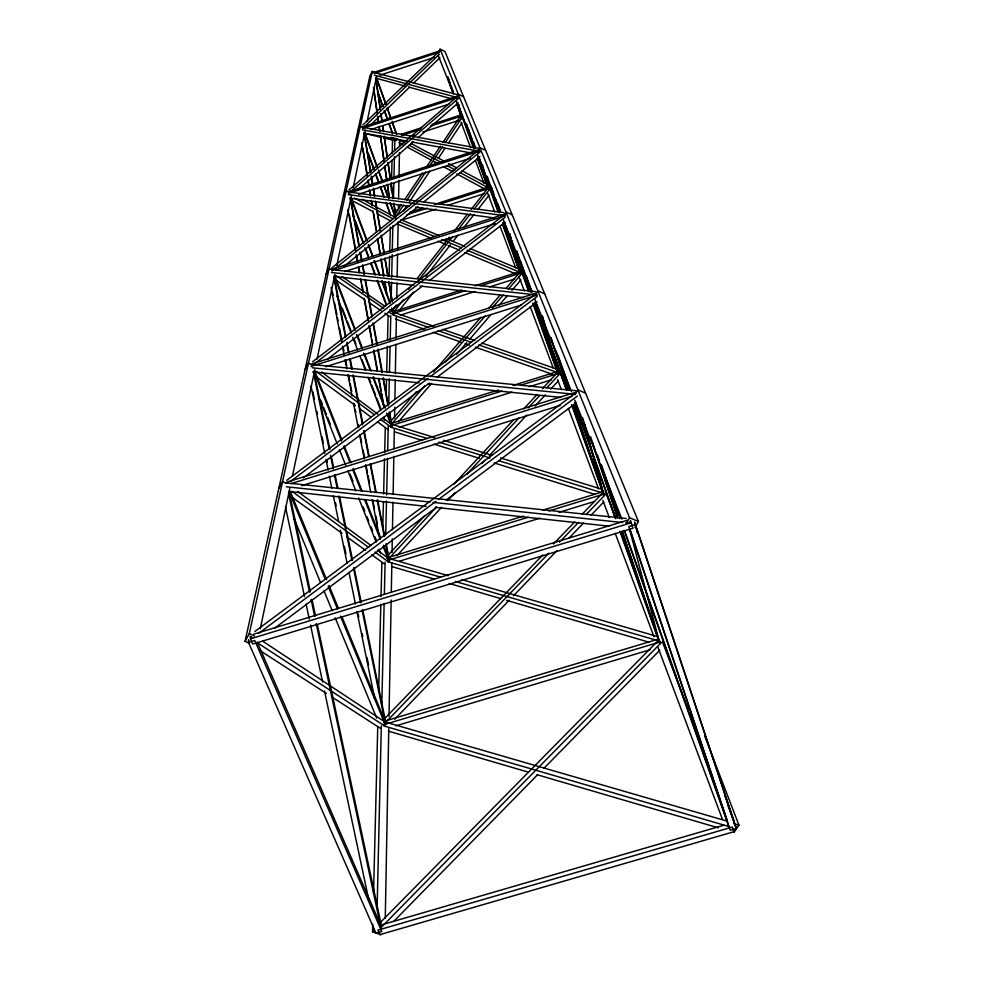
<?xml version="1.0" encoding="UTF-8"?>
<svg xmlns="http://www.w3.org/2000/svg" width="984" height="984" viewBox="0 0 984 984"><rect width="100%" height="100%" fill="white"/><g stroke="black" fill="none" stroke-linecap="round" stroke-linejoin="round"><path stroke-width="1.48" d="M385.273 918.097L388.778 728.726M389.012 716.475L391.165 599.994M391.3 592.331L391.841 563.217M392.038 552.516L392.296 538.765M392.468 529.613L392.973 502.123M393.12 494.485L393.821 456.318M393.969 448.679L394.338 428.827M394.535 418.102L394.732 407.351M394.879 399.664L395.248 379.701M395.359 373.563L395.9 344.375M396.011 338.238L396.417 316.737M396.749 298.349L397.032 283.035M397.155 276.91L397.573 253.946M397.659 249.346L398.163 221.781M398.397 209.506L398.483 204.893M398.594 198.743L398.938 180.306M399 177.231L399.455 152.643M399.566 146.493L399.676 140.343M395.863 212.692L395.937 209.666M381.78 705.946L384.141 603.364M384.363 594.176L385.101 562.012M391.14 300.514L391.558 282.162M391.669 277.574L392.186 254.635M392.296 250.047L392.862 225.582M377.13 907.457L381.325 725.848M385.728 534.546L386.503 500.979M386.651 494.878L387.487 458.273M387.671 450.647L388.237 426.244M388.729 404.781L389.332 378.717M389.467 372.579L390.07 346.503M390.217 340.366L390.783 315.827M393.502 197.993L393.846 182.643M393.957 178.042L394.449 156.554M394.596 150.417L394.842 139.666M380.931 934.8L372.579 931.799L372.764 924.148M373.539 893.583L377.745 726.979M378.631 691.691L380.833 604.237M381.029 596.575L381.878 562.823M382.727 529.183L383.428 501.668M383.612 494.029L384.498 458.864M384.658 452.751L385.273 428.286M386.159 393.403L386.503 379.75M386.687 372.161L387.339 346.38M387.499 340.316L388.102 316.036M389.111 276.172L389.615 256.234M389.726 251.633L390.353 227.107M391.263 190.761L391.46 183.208M391.571 178.67L392.026 160.54M392.222 152.987L392.554 139.396M630.523 520.524L632.933 528.285L252.753 644.053L250.465 638.825L250.588 636.353M248.497 642.38L254.733 640.486L381.804 931.541L375.986 933.238L248.497 642.38L248.62 639.908M317.069 359.062L334.904 274.388M336.799 265.434L351.62 195.103M367.155 121.29L376.528 76.764M260.268 628.825L289.874 488.236M292.408 476.219L314.88 369.492M353.17 187.698L365.273 130.195M248.94 643.106L245.041 641.359L249.284 633.696L372.296 71.377L375.949 73.197M245.041 641.359L369.898 76.014L372.296 71.377M438.286 52.816L440.106 49.2L444.94 51.488L638.419 521.495L634.987 527.51M457.007 96.862L458.335 94.267L463.562 96.727M477.597 152.176L479.921 147.674L485.629 150.318M357.733 131.093L360.316 126.112L362.961 127.416M343.379 196.148L346.183 190.785L349.627 192.483M503.968 215.631L505.911 211.941L512.172 214.807M326.134 274.167L329.209 268.374L332.998 270.206M305.089 369.467L308.459 363.145L311.99 364.818M535.616 294.831L537.793 290.772L544.73 293.884M460.082 116.788L461.312 114.501M278.804 488.494L282.568 481.57L286.541 483.402M487.314 189.174L488.642 186.751M575.05 394.756L577.805 389.75L585.591 393.169M626.808 522.541L629.551 517.719L440.106 49.2M557.301 373.17L558.592 370.956M657.521 642.663L659.169 640.117M403.538 210.785L406.921 205.681M409.455 201.868L429.762 171.265M433.993 164.894L435.678 162.335M438.224 158.51L444.989 148.313M448.372 143.209L461.914 122.815M395.925 216.603L403.551 205.139M406.946 200.047L425.605 172.04M428.987 166.948L442.554 146.579M445.1 142.754L462.062 117.293M395.359 213.614L401.312 204.709M404.707 199.617L422.554 172.889M425.949 167.797L440.401 146.161M442.948 142.336L460.795 115.608M372.579 931.799L374.228 929.388M734.199 832.12L738.959 825.207L704.815 736.241M393.046 312.937L403.44 299.64M418.557 280.28L452.566 236.738M458.237 229.481L470.512 213.762M474.288 208.928L489.405 189.568M399.492 310.231L413.624 292.063M425.887 276.332L450.401 244.844M453.23 241.203L457.941 235.151M463.599 227.882L473.968 214.561M477.732 209.727L489.048 195.189M392.641 309.8L396.417 304.966M408.717 289.247L411.558 285.618M417.228 278.374L449.393 237.279M454.128 231.24L467.363 214.315M471.151 209.481L488.175 187.723M630.486 521.163L628.727 523.205L625.664 522.873M398.446 421.804L431.582 383.403M456.699 354.314L466.736 342.678M469.749 339.197L490.844 314.757M498.876 305.446L506.908 296.147M511.938 290.329L520.979 279.85M391.275 420.635L416.441 391.607M433.563 371.878L480.893 317.315M488.95 308.017L500.02 295.249M506.059 288.287L520.167 272.027M390.623 425.199L424.83 385.679M444.952 362.432L485.198 315.938M492.246 307.795L503.316 295.015M508.347 289.198L521.422 274.093M396.872 555.726L441.545 507.338M447.781 500.585L455.051 492.713M482.074 463.452L485.186 460.069M489.343 455.567L526.747 415.063M535.062 406.06L545.443 394.805M550.646 389.184L557.916 381.3M388.336 554.878L424.781 515.579M453.932 484.153L513.267 420.168M523.685 408.938L537.215 394.35M542.418 388.729L558.039 371.891M387.684 559.761L436.601 506.92M466.785 474.313L518.826 418.089M528.199 407.979L539.638 395.605M546.932 387.733L559.416 374.24M394.67 719.304L509.245 600.203M513.488 595.787L556.993 550.573M568.666 538.445L583.512 523.008M590.941 515.284L603.672 502.049M384.092 724.015L548.838 553.192M559.466 542.172L578.604 522.332M586.046 514.62L605.172 494.78M384.695 718.578L542.725 555.025M553.414 543.98L574.767 521.877M582.233 514.14L603.598 492.049M393.711 921.381L537.51 774.839M543.955 768.283L659.846 650.166M380.685 927.924L661.297 642.626M380.045 922.795L658.333 640.424M371.374 124.255L409.492 87.207M413.846 82.976L439.983 57.564M363.034 128.092L439.368 54.194M362.85 124.98L439.368 51.119M357.955 189.826L413.28 141.856M417.892 137.858L458.237 102.877M348.877 189.949L457.56 96.309M348.963 192.999L458.618 98.277M343.957 266.344L417.917 206.714M423.87 201.905L479.934 156.69M332.1 270.883L480.229 151.868M332.038 267.722L479.122 149.826M327.426 359.258L422.247 286.172M429.541 280.551L504.915 222.458M315.151 363.256L505.099 217.329M312.629 361.718L505.075 214.192M303.306 477.855L429.381 383.022M436.724 377.487L537.092 301.99M290.71 481.299L428.028 378.336M430.475 376.491L537.141 296.504M286.824 480.241L535.69 294.031M274.327 628.432L436.342 507.387M446.17 500.044L576.267 402.837M258.927 633.204L435.998 501.311M438.458 499.478L577.411 395.986M254.881 631.47L575.615 393.096M372.911 72.718L440.672 50.578M374.437 73.406L439.405 52.164M379.91 75.215L434.743 57.293M362.456 127.034L457.462 96.186M362.518 128.387L457.708 97.465M370.968 129.494L448.802 104.23M401.349 134.267L421.706 127.674M431.878 124.378L460.955 114.956M401.472 135.497L420.402 129.371M430.586 126.063L462.615 115.694M409.861 136.272L414.227 134.857M422.948 132.028L459.331 120.257M348.385 191.769L479.085 149.654M348.447 193.344L479.368 151.155M358.545 194.242L470.475 158.19M409.713 212.335L422.825 208.128M434.473 204.401L486.883 187.587M406.946 214.709L427.363 208.165M439.024 204.426L488.618 188.534M400.857 220.367L435.826 209.162M447.486 205.422L483.919 193.75M331.522 269.395L503.636 214.45M335.925 269.874L505.456 215.767M344.757 271.547L495.161 223.577M393.034 311.768L461.803 289.997M474.977 285.827L520.339 271.461M393.169 313.515L464.989 290.772M481.114 285.668L520.684 273.134M400.328 315.163L475.026 291.522M489.663 286.897L514.571 279.013M312.358 363.736L535.542 293.318M310.882 366.491L537.473 295.015M325.753 366.7L521.446 305.003M390.513 423.661L498.445 389.996M513.033 385.445L558.248 371.337M390.648 425.777L501.705 391.128M520.708 385.211L558.703 373.354M399.369 427.216L511.803 392.173M529.318 386.712L551.224 379.886M286.651 482.148L575.554 392.333M290.944 483.661L571.815 396.38M301.67 485.69L560.314 405.371M387.499 557.756L523.439 516.108M542.442 510.278L603.844 491.471M387.634 560.351L528.26 517.277M548.777 511.003L604.434 493.943M399.455 561.175L539.945 518.174M558.973 512.344L594.102 501.594M253.589 634.225L627.3 520.265M250.465 638.825L631.113 522.812M634.655 522.27L635.246 524.57L628.801 526.526L730.165 830.238L736.155 828.491L735.429 825.847M385.285 720.94L658.247 639.169M385.445 724.199L660.51 641.826M395.998 725.786L650.215 649.711M380.71 925.095L723.929 825.182M733.941 831.714L379.886 934.64L377.918 930.138L732.379 827.027L733.941 831.714L733.215 829.057M735.786 826.388L727.643 804.641M310.956 364.412L575.763 390.697M312.162 367.782L572.344 394.043M312.678 371.866L419.184 382.837M428.311 383.772L560.671 397.413M285.311 482.824L626.131 518.47M286.307 486.772L429.996 502.061M433.058 502.381L622.614 522.553M331.497 269.604L535.603 291.621M288.583 491.422L426.133 506.329M435.297 507.326L609.527 526.219M331.35 272.457L533.795 294.634M334.732 276.504L413.895 285.348M419.983 286.036L523.5 297.599M348.324 191.978L503.599 212.618M348.287 194.623L501.877 215.324M350.021 198.19L409.344 206.32M415.433 207.157L494.522 217.993M362.321 127.243L479.048 148.363M362.346 129.826L478.876 151.142M363.994 133.123L407.351 141.155M411.829 141.979L471.619 153.061M365.064 133.517L380.906 137.268M383.797 137.945L395.31 140.687M391.005 137.354L396.97 138.805M374.141 72.447L457.339 94.624M374.264 75.141L455.764 97.096M375.876 78.179L405.543 86.248M408.508 87.047L451.533 98.744M384.264 721.752L726.241 820.877M387.893 558.137L448.286 575.689M461.545 579.551L657.484 636.525M383.846 725.921L728.935 826.535M387.573 561.655L440.611 577.153M455.346 581.47L660.141 641.347M388.225 731.087L528.236 772.132M537.079 774.716L718.357 827.851M391.78 566.563L434.473 579.121M449.208 583.451L500.745 598.604M506.637 600.338L649.465 642.331M390.882 424.043L434.768 437.609M443.55 440.328L491.828 455.248M500.61 457.954L601.556 489.159M390.611 427.118L427.179 438.47M438.876 442.111L490.069 458.015M498.851 460.733L604.151 493.451M394.633 431.853L422.407 440.524M434.104 444.178L479.429 458.335M494.042 462.898L594.926 494.423M733.67 823.485L738.959 825.207M393.379 312.174L434.03 326.331M442.738 329.369L474.669 340.489M481.926 343.022L555.96 368.816M393.145 314.954L427.954 327.143M438.114 330.686L471.471 342.371M478.716 344.904L558.494 372.838M395.543 319.062L424.534 329.271M433.243 332.334L460.783 342.038M465.137 343.564L469.491 345.089M475.284 347.131L552.135 374.178M383.908 722.219L386.38 723.179M386.54 557.965L390.562 559.601M401.152 219.789L439.233 235.668M446.281 238.62L464.608 246.271M470.254 248.62L519.601 269.222M399.455 221.806L434.657 236.566M441.693 239.518L461.41 247.783M467.043 250.145L520.561 272.568M397.438 224.044L431.213 238.276M438.261 241.24L445.297 244.216M448.114 245.397L459.38 250.145M465.002 252.519L515.69 273.872M629.551 517.719L638.419 521.495M250.071 636.623L252.777 637.78M392.284 311.83L395.076 313.06M249.284 633.696L254.475 636.033M350.55 199.752L373.293 211.745M377.303 213.86L390.685 220.92M410.869 143.381L444.596 161.425M448.655 163.59L456.748 167.92M462.148 170.81L486.428 183.799M354.326 198.092L392.813 218.694M398.336 139.421L405.064 143.037M409.098 145.214L441.422 162.581M446.81 165.472L454.891 169.814M460.278 172.704L488.556 187.907M398.963 142.68L402.997 144.869M407.044 147.046L431.275 160.121M433.969 161.585L438.003 163.762M443.39 166.665L452.824 171.757M456.859 173.934L485.137 189.199M362.087 199.322L395.371 217.366M259.714 650.387L326.381 693.437M331.51 696.746L380.218 728.209M256.836 642.392L385.285 726.401M262.851 641.285L385.101 722.071M334.535 279.198L364.707 299.628M369.738 303.035L381.054 310.686M384.83 313.244L389.849 316.651M336.221 275.741L383.637 308.263M388.631 311.682L393.625 315.101M342.174 276.738L384.707 306.147M389.713 309.616L393.465 312.211M291.436 496.772L342.088 533.365M347.032 536.944L365.556 550.327M371.743 554.792L384.092 563.721M291.83 491.237L368.779 547.498M374.978 552.036L388.631 562.012M316.085 376.663L355.347 405.531M360.255 409.147L371.3 417.265M377.425 421.767L388.471 429.885M297.574 491.36L371.251 545.689M377.401 550.216L388.446 558.358L389.16 560.646M315.876 371.202L374.326 414.694M380.414 419.221L391.374 427.376M321.633 372.026L377.77 414.116M382.641 417.769L391.189 424.178L392.124 426.921M257.353 642.392L381.029 925.956M293.589 517.424L320.501 582.417M324.019 590.904L332.211 610.683M335.138 617.743L376.688 718.074M290.354 491.68L326.663 579.736M329 585.406L338.373 608.137M341.891 616.648L385.224 721.739M289.099 491.705L325.273 579.367M328.201 586.439L337.537 609.059M340.452 616.132L385.384 724.999M438.237 55.436L453.427 93.787M477.572 154.709L500.45 212.458M503.242 219.506L531.913 291.854M456.244 100.885L474.768 147.637M534.73 298.952L571.409 391.558M574.791 400.094L621.937 519.072M320.833 400.291L322.518 404.547M323.65 407.388L326.467 414.498M327.598 417.339L330.415 424.448M350.132 474.202L352.948 481.299M363.084 506.883L364.769 511.151M367.032 516.834L368.717 521.102M370.968 526.784L372.665 531.053M374.916 536.735L376.601 541.003M318.582 396.946L337.204 443.919M339.468 449.614L345.679 465.272M347.93 470.967L355.839 490.893M358.656 498.015L376.159 542.147M378.988 549.256L380.673 553.537M314.978 371.755L341.952 440.008M344.191 445.703L350.944 462.763M353.182 468.458L362.173 491.213M365.544 499.749L380.722 538.137M383.526 545.247L389.147 559.478M313.847 371.214L341.436 441.004M343.687 446.699L349.886 462.369M352.69 469.491L361.14 490.856M364.523 499.405L380.279 539.281M383.096 546.403L389.295 562.073M342.297 308.226L346.122 318.213M347.217 321.067L351.042 331.054M354.314 339.615L355.95 343.896M361.964 359.578L365.79 369.566M369.074 378.127L370.71 382.407M371.804 385.261L375.63 395.248M376.724 398.102L380.55 408.089M336.872 295.877L351.103 333.022M352.739 337.303L357.672 350.169M359.861 355.888L365.335 370.168M368.065 377.315L380.66 410.18M383.403 417.314L384.498 420.18M334.646 275.434L355.359 329.677M357.536 335.396L362.444 348.238M364.621 353.945L371.165 371.079M373.354 376.786L385.334 408.188M387.524 413.895L392.013 427.425L386.564 413.132M334.129 275.901L354.88 330.218M356.528 334.511L361.989 348.803M363.625 353.096L370.181 370.242M372.911 377.401L384.375 407.413M490.942 189.838L492.566 194.131M523.488 275.631L526.194 282.765M527.276 285.618L528.9 289.899M560.327 372.715L566.304 388.459M605.959 492.972L615.738 518.74M620.621 531.618L625.504 544.509M662.441 641.863L688.579 710.719M689.661 713.584L693.474 723.634M461.066 122.188L470.659 147.76M475.457 160.552L483.98 183.282M487.72 193.258L494.718 211.917M500.093 226.271L515.702 267.894M518.925 276.504L524.3 290.833M530.204 306.602L553.316 368.213M557.62 379.689L561.384 389.738M568.383 408.409L598.555 488.851M602.86 500.339L609.317 517.572M615.246 533.377L654.003 636.771M657.767 646.82L722.502 819.463M351.214 197.735L367.118 240.563M368.705 244.844L372.948 256.258M374.547 260.551L379.849 274.819M381.964 280.538L389.922 301.953M392.579 309.087L394.166 313.367M350.734 197.882L366.675 240.773M368.262 245.065L372.518 256.492M374.104 260.785L379.418 275.077M381.546 280.797L390.045 303.675M391.644 307.967L394.301 315.114M355.199 220.416L363.711 243.245M365.827 248.952L368.483 256.086M371.152 263.232L375.396 274.647M377.524 280.354L386.023 303.183M352.604 214.881L363.256 243.466M364.855 247.747L368.582 257.759M370.71 263.466L374.966 274.905M377.093 280.612L386.146 304.905M368.631 154.082L374.338 169.765M375.888 174.045L378.496 181.179M380.562 186.886L384.203 196.874M386.281 202.581L389.91 212.556M366.626 149.74L373.908 169.728M375.47 174.02L378.582 182.593M380.144 186.874L383.785 196.874M385.863 202.581L390.55 215.435M365.002 132.926L376.921 165.743M378.483 170.023L382.628 181.437M384.178 185.718L388.84 198.559M390.402 202.852L395.58 217.12M364.56 132.84L377.02 167.132M378.582 171.413L382.21 181.425M383.76 185.705L387.917 197.132M389.996 202.852L395.703 218.571M458.47 104.882L473.968 147.92M478.101 159.408L487.4 185.226M447.818 76.789L450.401 83.96M451.435 86.838L452.984 91.143M457.634 104.058L473.648 148.547M477.265 158.584L488.101 188.731M473.415 141.684L474.952 146.001M479.073 157.502L498.642 212.163M502.762 223.663L519.232 269.69M468.568 129.458L474.755 146.739M478.359 156.813L497.929 211.511M502.566 224.463L520.081 273.404M497.916 204.057L500.487 211.265M504.595 222.79L528.728 290.501M533.857 304.905L556.464 368.287M491.127 186.234L493.697 193.454M495.752 199.223L500.389 212.2M503.98 222.298L528.654 291.535M532.762 303.072L557.953 373.748M376.712 78.105L385.949 104.033M387.499 108.363L391.091 118.449M392.112 121.327L396.724 134.291M376.294 77.822L385.543 103.787M387.081 108.117L390.685 118.215M392.222 122.545L396.331 134.082M378.483 93.603L383.108 106.567M385.174 112.336L387.229 118.092M389.283 123.849L392.37 132.496M377.548 91.906L382.69 106.321M384.24 110.651L387.327 119.298M388.877 123.627L392.481 133.726M724.482 794.519L733.732 820.594M558.014 355.298L570.326 390.045M575.456 404.51L615.455 517.424M620.584 531.889L658.025 637.558M555.985 350.759L569.81 389.762M574.41 402.763L615.344 518.322M619.957 531.323L658.849 641.113M526.342 276.049L531.987 291.953M536.096 303.527L566.415 388.84M572.577 406.195L601.864 488.618M520.684 261.301L531.483 291.719M535.087 301.854L566.476 390.217M571.618 404.695L603.512 494.497M601.372 464.878L619.293 515.567M624.926 531.495L726.832 819.709M597.448 454.989L599.49 460.77M601.027 465.112L619.957 518.666M624.053 530.241L728.935 826.917M490.954 186.48L499.798 212.556M503.242 222.692L519.946 271.953M487.314 176.431L499.626 212.704M503.07 222.851L520.29 273.626M466.49 124.009L474.829 148.523M478.261 158.621L487.572 186.025M466.244 123.898L474.583 148.449M477.535 157.108L488.335 188.879M447.917 77.416L453.353 93.382M456.822 103.541L460.77 115.153M447.622 77.121L453.058 93.111M456.527 103.283L460.979 116.358M550.892 337.401L568.469 389.529M573.832 405.457L603.13 492.332M550.905 338.176L568.506 390.39M573.401 404.891L603.721 494.804M516.834 251.191L530.622 291.94M535.05 305.04L557.215 370.538M516.625 251.264L530.302 291.707M534.214 303.257L558.162 374.031M590.634 436.798L617.399 516.551M622.761 532.504L658.776 639.809M592.27 442.456L617.632 517.99M622.023 531.065L659.575 642.909M629.871 528.912L727.631 821.886M634.84 522.59L734.101 821.603M635.246 524.57L736.155 828.491M542.344 316.344L558.481 374.978M584.225 422.849L603.29 492.541M582.7 417.769L604.053 495.752M542.43 316.048L557.473 370.697M509.589 233.762L520.61 274.585M509.81 233.872L520.118 272.101M629.477 528.925L659.907 643.844M248.497 640.067L249.469 643.757M634.68 522.381L635.652 526.145M635.172 524.337L637.534 533.5M482.443 164.586L488.642 189.789M289.284 492.689L310.366 591.765M311.965 599.268L315.483 615.787M317.401 624.791L381.288 925.021M288.472 493.144L309.517 592.134M311.116 599.637L314.622 616.144M316.221 623.635L380.98 928.133M285.422 506.563L304.499 596.562M306.085 604.053L309.271 619.059M310.538 625.061L322.617 682.06M324.523 691.063L368.705 899.561M314.191 372.616L329.861 449.147M331.399 456.65L333.551 467.166M335.077 474.669L337.844 488.175M339.689 497.178L346.134 528.691M346.749 531.692L352.592 560.203M354.129 567.719L361.189 602.233M362.727 609.736L385.15 719.292M313.515 372.616L329.209 449.319M330.439 455.346L333.207 468.876M334.437 474.891L337.204 488.433M338.742 495.948L351.964 560.622M353.502 568.137L360.587 602.737M362.124 610.252L385.507 724.556M312.9 391.866L314.425 399.369M316.873 411.373L317.488 414.375M322.076 436.884L323.305 442.898M326.663 459.405L327.278 462.406M335.532 502.922L336.147 505.924M344.4 546.452L345.938 553.955M358.164 613.991L358.779 616.993M362.149 633.499L362.752 636.5M367.032 657.521L368.569 665.024M310.993 385.9L324.769 453.575M325.999 459.602L328.139 470.131M329.369 476.145L331.817 488.175M333.355 495.69L338.558 521.262M340.39 530.29L347.131 563.377M348.976 572.405L355.409 603.991M356.934 611.507L374.707 698.751M334.4 277.685L345.802 336.27M346.971 342.284L349.025 352.801M350.193 358.803L352.235 369.32M353.404 375.334L362.764 423.403M364.228 430.906L369.197 456.453M370.661 463.956L376.22 492.504M377.684 500.007L384.707 536.071M386.171 543.574L388.803 557.092M333.81 277.353L345.519 337.537M346.7 343.551L348.459 352.579M349.627 358.606L351.669 369.135M352.85 375.162L362.506 424.817M363.686 430.832L368.656 456.416M370.119 463.944L375.691 492.529M377.155 500.057L384.178 536.169M385.937 545.197L388.864 560.24M458.876 104.587L461.619 118.72M332.531 292.297L333.109 295.298M334.56 302.814L336.897 314.831M337.475 317.832L338.053 320.846M339.517 328.349L341.842 340.366M343.293 347.881L343.883 350.882M345.63 359.898L346.786 365.913M348.533 374.929L349.701 380.931M350.279 383.944L351.731 391.447M354.068 403.465L354.646 406.478M355.224 409.479L355.814 412.481M358.139 424.498L358.717 427.511M360.181 435.014L361.632 442.529M363.084 450.045L364.547 457.56M365.999 465.063L367.45 472.578M368.041 475.579L369.492 483.095M372.69 499.626L374.437 508.63M375.888 516.145L377.352 523.66M331.067 287.463L341.559 341.645M342.432 346.159L344.179 355.187M345.052 359.701L346.798 368.729M347.967 374.756L352.038 395.826M353.502 403.342L358.164 427.425M359.615 434.953L364.277 459.024M365.445 465.051L370.685 492.135M372.149 499.663L378.852 534.275M350.636 198.485L359.431 246.689M360.525 252.716L361.903 260.243M362.715 264.757L364.363 273.798M365.47 279.825L372.063 315.975M373.428 323.515L377.278 344.609M378.102 349.123L382.222 371.718M383.317 377.745L388.262 404.854M389.639 412.394L392.099 425.949M350.132 197.87L358.926 246.135M360.033 252.162L361.399 259.714M362.506 265.742L364.154 274.794M364.978 279.321L371.841 317.02M372.948 323.059L376.786 344.179M377.893 350.206L382.013 372.838M383.108 378.865L388.053 406.023M389.16 412.05L391.632 425.629M349.271 214.487L355.827 250.649M356.909 256.676L357.733 261.19M359.099 268.73L359.64 271.744M361.005 279.272L361.558 282.285M362.1 285.298L363.194 291.325M364.83 300.366L368.385 319.96M369.75 327.488L371.386 336.528M371.927 339.541L372.469 342.555M373.834 350.095L377.389 369.677M379.024 378.717L381.214 390.771M381.755 393.784L383.12 401.312M347.942 209.371L355.322 250.108M356.134 254.635L357.499 262.175M358.324 266.701L359.418 272.728M360.513 278.767L362.961 292.346M364.055 298.373L368.151 321.005M368.975 325.532L372.53 345.15M373.625 351.177L377.167 370.796M378.532 378.336L383.452 405.482M364.387 133.713L370.685 171.585M371.448 176.136L372.961 185.226M373.465 188.252L374.719 195.828M375.728 201.892L376.737 207.956M377.241 210.982L380.267 229.161M381.275 235.225L384.301 253.405M385.052 257.956L388.077 276.135M389.086 282.199L392.358 301.891M363.969 132.877L370.513 172.311M371.276 176.862L372.53 184.438M373.293 188.989L374.547 196.566M375.31 201.117L380.341 231.449M381.103 236L383.871 252.679M384.879 258.743L387.659 275.422M388.668 281.486L391.939 301.202M393.194 308.791L393.957 313.342M362.862 148.154L367.364 175.423M368.114 179.974L369.123 186.037M369.873 190.576L370.365 193.614M371.62 201.191L372.37 205.742M373.625 213.319L376.368 229.985M377.868 239.075L380.365 254.229M381.115 258.78L383.871 275.446M384.867 281.51L386.626 292.125M361.682 142.778L367.18 176.148M367.93 180.699L368.68 185.25M369.43 189.801L370.439 195.865M371.189 200.416L371.94 204.967M372.936 211.031L376.442 232.273M377.438 238.337L380.193 255.016M380.943 259.567L383.686 276.258M384.695 282.322L386.687 294.462M375.999 78.868L380.365 109.064M381.017 113.59L382.112 121.13M382.764 125.657L383.637 131.696M384.289 136.222L387.339 157.354M388.213 163.393L390.402 178.485M391.054 183.024L393.231 198.116M394.104 204.155L395.42 213.208M375.654 77.859L380.242 109.556M380.894 114.095L381.989 121.635M382.641 126.173L383.293 130.7M384.166 136.739L387.216 157.87M387.868 162.409L390.267 179.014M390.931 183.541L393.108 198.645M393.76 203.171L395.728 216.763M374.215 91.586L377.241 112.73M377.881 117.256L378.323 120.269M379.184 126.309L379.824 130.835M380.697 136.874L384.154 161.032M385.015 167.071L386.737 179.15M387.598 185.189L389.111 195.755M373.44 87.551L377.106 113.234M377.536 116.247L378.397 122.287M379.049 126.825L379.701 131.352M380.341 135.878L384.018 161.548M384.658 166.087L386.601 179.678M387.253 184.205L389.197 197.796M396.65 139.273L396.761 140.515"/></g></svg>
